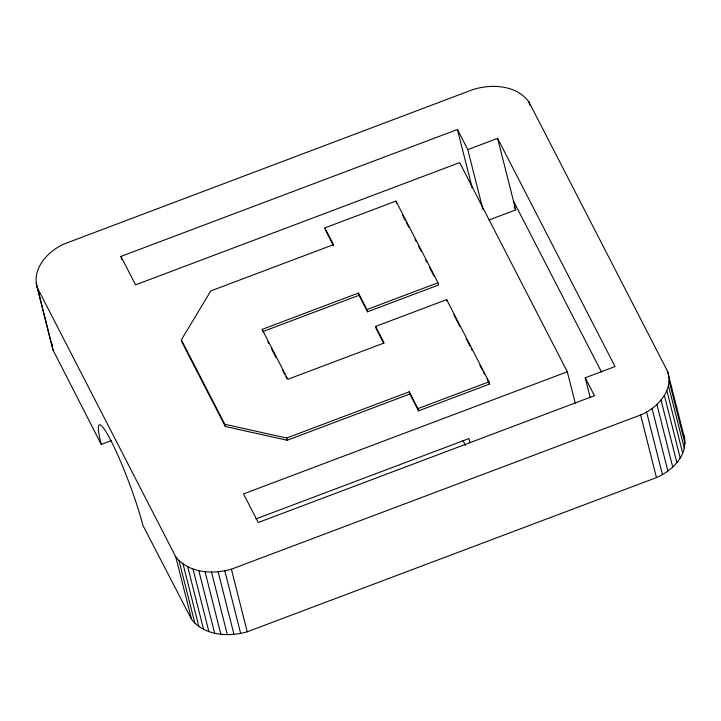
<?xml version="1.0" encoding="UTF-8"?>
<svg xmlns="http://www.w3.org/2000/svg" width="721" height="721" viewBox="0 0 721 721"><rect width="100%" height="100%" fill="white"/><g stroke="black" fill="none" stroke-linecap="round" stroke-linejoin="round"><path stroke-width="1.08" d="M37.213 287.49L175.744 556.774C188.65 573.213 212.668 574.565 231.387 569.193L640.627 414.99C657.092 408.131 674.153 390.485 667.556 371.333L528.917 101.958C516.398 84.916 491.803 83.735 473.102 89.512L64.043 243.995C47.919 251.296 31.643 268.473 37.213 287.49L53.048 350.091L101.237 444.397L111.566 440.495M101.237 444.397A64.151 7.327 69.3 0 1 110.8 440.396A64.151 7.327 69.3 0 1 142.857 525.267L191.588 619.384C204.485 635.814 228.512 637.175 247.231 631.794L656.461 477.599C671.612 470.984 686.978 456.51 684.644 438.557L667.556 371.333M383.698 343.268L376.173 328.659L375.614 326.424L446.669 299.621L488.982 381.824L489.541 384.059L418.486 410.862L409.816 394.026L287.228 440.261L225.349 426.499L181.917 342.096L181.35 339.861L210.811 290.923L333.517 244.644L324.901 227.89L395.964 201.087L437.989 282.749L438.557 284.984L367.494 311.787L359.004 295.295L358.445 293.059L262.156 329.38L262.723 331.615L359.004 295.295M121.75 259.659L120.93 256.415L457.42 129.501L467.776 149.607L482.863 209.234M467.776 149.607L497.607 138.36L615.049 366.547L585.218 377.795L590.157 397.307M488.964 219.995L515.713 209.91L497.607 138.36M358.445 293.059L366.926 309.552L437.989 282.749M181.35 339.861L224.79 424.263L286.661 438.026L409.258 391.791L417.919 408.618L418.486 410.862M417.919 408.618L488.982 381.824M575.241 403.066L567.319 371.775L243.536 493.903L258.253 522.509L594.437 395.712L585.218 377.795M255.856 518.949L468.974 438.566L470.065 442.865M513.451 200.961L601.53 372.099M514.235 207.035L515.713 209.91M567.319 371.775L459.674 162.613L135.566 284.858L120.93 256.415M402.678 215.273L405.238 220.256M406.265 222.248L408.825 227.223M414.981 239.174L415.999 241.165M418.568 246.149L421.127 251.124M425.741 260.092L426.769 262.084M429.328 267.058L433.943 276.026M453.86 314.735L459.98 326.613M466.099 338.5L470.173 346.422M471.192 348.405L472.21 350.388M479.862 365.241L482.412 370.188M483.43 372.171L484.449 374.154M486.999 379.102L489.541 384.059M462.891 440.378L465.46 445.38M375.614 326.424L384.131 342.98L287.85 379.291L262.156 329.38M333.58 245.897L325.468 230.125L324.901 227.89M267.861 341.601L268.888 343.593M271.457 348.585L276.08 357.571M282.253 369.549L284.822 374.541M285.849 376.542L286.877 378.534M683.4 433.934L684.644 438.557M669.106 380.778L684.95 443.379M668.457 385.699L684.301 448.3M666.871 390.629L682.715 453.23M664.383 395.459L680.218 458.06M661.031 400.101L676.875 462.702M656.894 404.454L672.729 467.055M652.045 408.437L667.88 471.047M646.584 411.979L662.428 474.58M640.627 414.99L656.461 477.599M528.917 101.958L529.737 105.203M457.42 129.501L472.174 187.784M446.669 299.621L447.047 301.108M395.964 201.087L396.523 203.322M409.258 391.791L409.816 394.026M366.926 309.552L367.494 311.787M286.661 438.026L287.228 440.261M224.79 424.263L225.349 426.499M231.387 569.193L247.231 631.794M224.799 570.789L240.643 633.389M218.13 571.753L233.974 634.354M211.496 572.05L227.34 634.651M205.025 571.69L220.86 634.291M198.825 570.672L214.669 633.272M193.03 569.013L208.865 631.614M187.721 566.751L203.565 629.352M183.026 563.921L198.861 626.522M179.006 560.568L194.841 623.178M175.744 556.774L191.588 619.384M36.185 282.866L53.048 350.091M51.975 343.556L52.029 345.467"/></g></svg>
